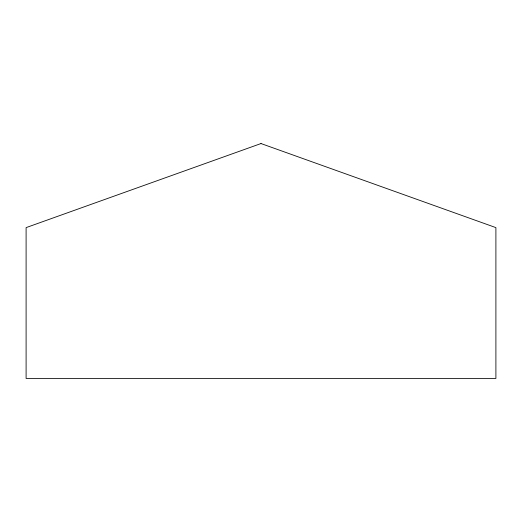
<?xml version="1.0" encoding="UTF-8"?>
<svg xmlns="http://www.w3.org/2000/svg" width="522" height="522" viewBox="0 0 522 522"><rect width="100%" height="100%" fill="white"/><g stroke="black" fill="none" stroke-linecap="round" stroke-linejoin="round"><path stroke-width="0.78" d="M261 143.55L26.1 227.618L26.1 378.45L495.9 378.45L495.9 227.618L261 143.55"/></g></svg>
